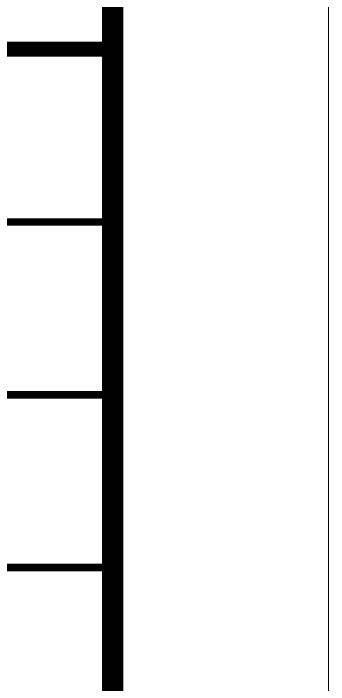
# Model space of a CAD drawing. Extents: x 3002737 to 4077523, y -995787 to -7267.
# Drawn here: x 3150075 to 3151535, y -628128 to -625021 of the extents above; entities that cross this region are included whole.
import ezdxf

# ---------------------------------------------------------------- set-up
doc = ezdxf.new("R2010")
doc.units = 0
doc.header["$LTSCALE"] = 1000
doc.header["$MEASUREMENT"] = 0
doc.layers.add('!!电气', color=1, linetype='CONTINUOUS')
doc.layers.add('图框', color=147, linetype='CONTINUOUS', lineweight=20)

# ---------------------------------------------------------------- blocks, each defined once
blk = doc.blocks.new('A$C571341EA')
at = {"layer": '图框'}
for points, const_width in [([(7000, 13200.3), (0, 13200.3)], 70), ([(0, 13200.3), (7000, 13200.3)], 70), ([(0, 12400.3), (7000, 12400.3)], 35), ([(0, 11600.3), (7000, 11600.3)], 35), ([(0, 10800.3), (7000, 10800.3)], 35)]:
    blk.add_lwpolyline(points, dxfattribs=dict(at, const_width=const_width))

msp = doc.modelspace()

# ---------------------------------------------------------------- linework, layer by layer
at = {"layer": '图框'}
msp.add_lwpolyline([(3092134.8, -597432.4), (3151534.6, -597432.4), (3151534.6, -639386.6), (3092134.8, -639386.6)], close=True, dxfattribs=at)
at = {"layer": '图框', "const_width": 100}
msp.add_lwpolyline([(3094634.8, -638386.6), (3150534.8, -638386.6), (3150534.8, -598386.6), (3094634.8, -598386.6)], close=True, dxfattribs=at)

# ---------------------------------------------------------------- block references
at = {"layer": '!!电气'}
msp.add_blockref('A$C571341EA', (3143534.8, -638386.6), dxfattribs=at)

doc.saveas('drawing.dxf')
